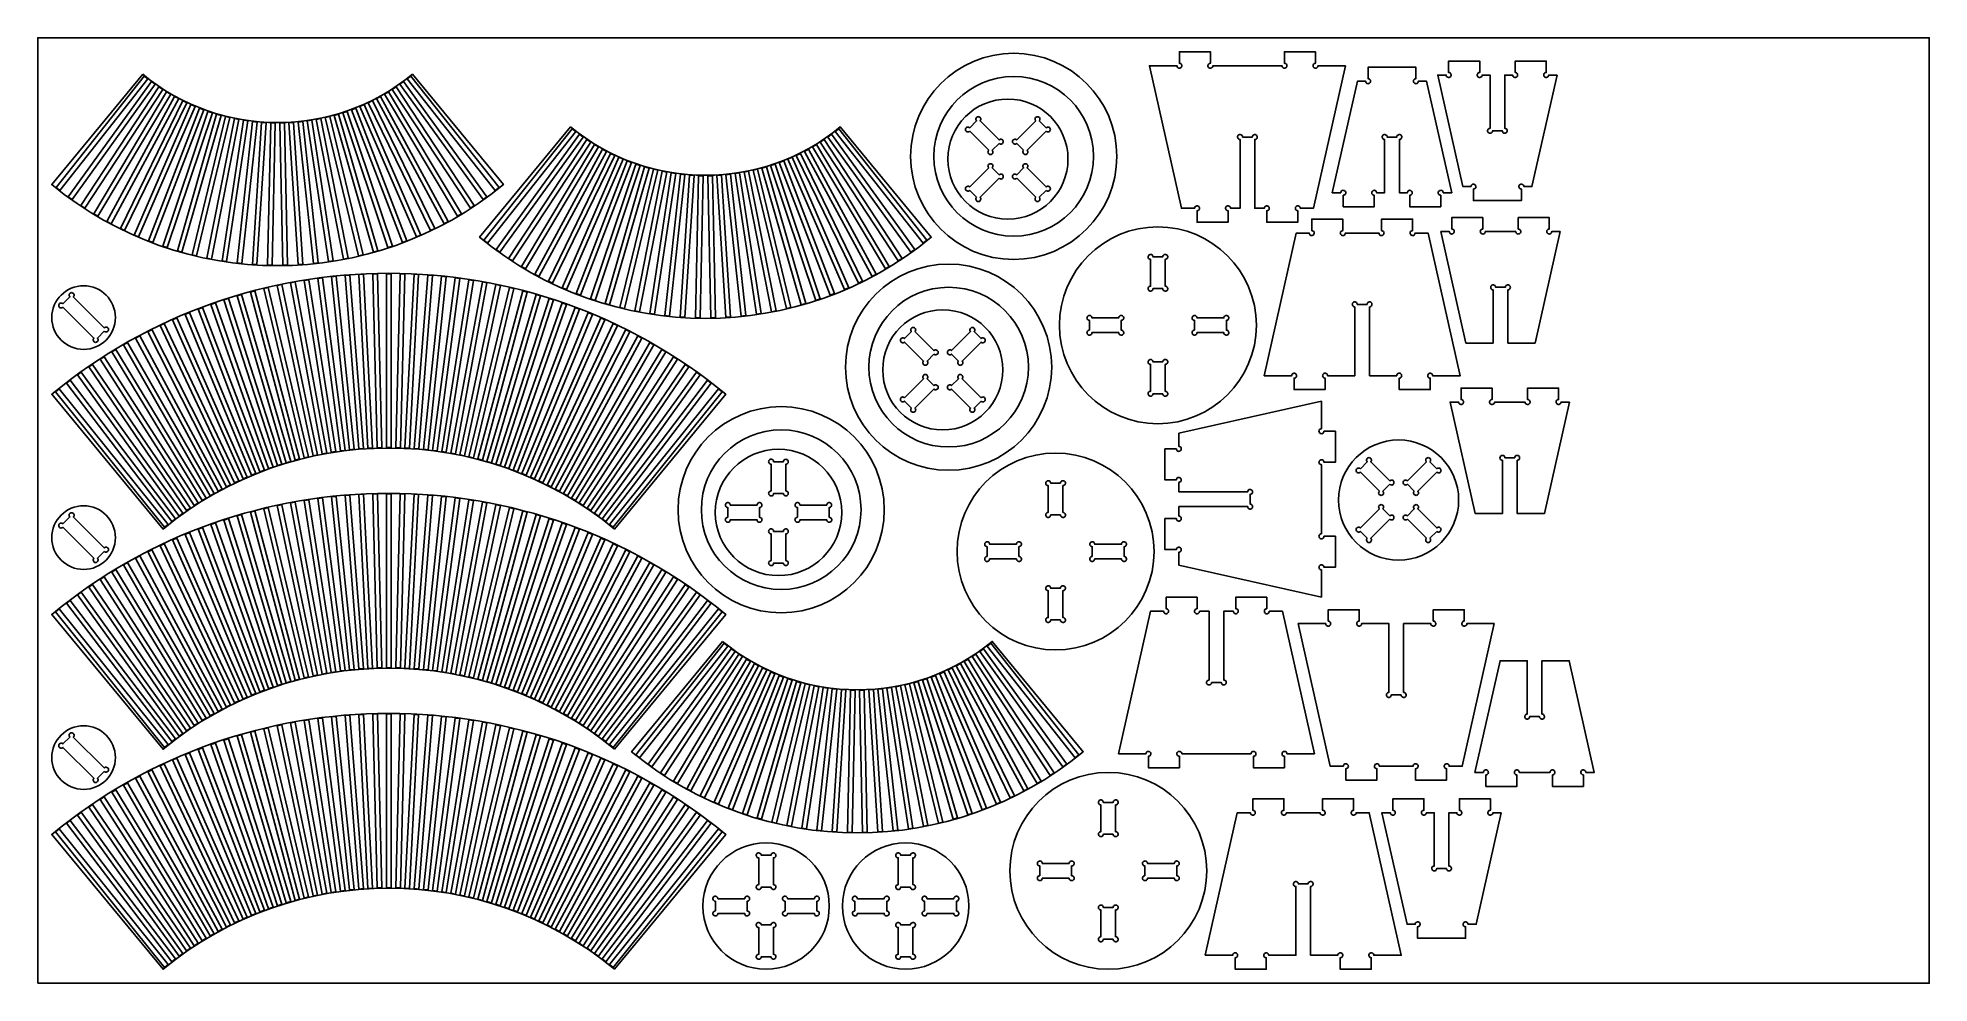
# Model space of a CAD drawing. Header units: millimetres. Extents: x 0 to 2440, y 0 to 1220.
import ezdxf

# ---------------------------------------------------------------- set-up
doc = ezdxf.new("R2010")
doc.units = ezdxf.units.MM
for name, color, linetype in [('BOARD-2440x1220', 8, 'Continuous'), ('CUT', 1, 'Continuous'), ('POCKET-KERF-15.5', 5, 'Continuous')]:
    doc.layers.add(name, color=color, linetype=linetype)

msp = doc.modelspace()

# ---------------------------------------------------------------- linework, layer by layer
at = {"layer": 'BOARD-2440x1220'}
msp.add_lwpolyline([(0, 0), (2440, 0), (2440, 1220), (0, 1220)], close=True, dxfattribs=at)
at = {"layer": 'CUT'}
for points in [[(1392, 1067, 1), (1126, 1067, 1)], [(1687, 1184), (1651.5, 1184, -2.414214), (1648.3, 1187.2), (1648.3, 1202), (1608.3, 1202), (1608.3, 1187.2, -2.414214), (1605.1, 1184), (1515.9, 1184, -2.414214), (1512.7, 1187.2), (1512.7, 1202), (1472.7, 1202), (1472.7, 1187.2, -2.414214), (1469.5, 1184), (1434, 1184), (1475.4, 1000), (1492.3, 1000, -2.414214), (1495.5, 996.8), (1495.5, 982), (1535.5, 982), (1535.5, 996.8, -2.414214), (1538.7, 1000), (1551, 1000), (1551, 1088.8, -2.414214), (1554.2, 1092), (1566.8, 1092, -2.414214), (1570, 1088.8), (1570, 1000), (1582.3, 1000, -2.414214), (1585.5, 996.8), (1585.5, 982), (1625.5, 982), (1625.5, 996.8, -2.414214), (1628.7, 1000), (1645.6, 1000)], [(135.4, 1173), (18, 1030.6, 0.359157), (600.6, 1030.6), (483.2, 1173, -0.359157)], [(1670, 1020), (1680.9, 1020, -2.414214), (1684.1, 1016.8), (1684.1, 1002), (1724.1, 1002), (1724.1, 1016.8, -2.414214), (1727.3, 1020), (1737.5, 1020), (1737.5, 1088.8, -2.414214), (1740.7, 1092), (1753.3, 1092, -2.414214), (1756.5, 1088.8), (1756.5, 1020), (1766.7, 1020, -2.414214), (1769.9, 1016.8), (1769.9, 1002), (1809.9, 1002), (1809.9, 1016.8, -2.414214), (1813.1, 1020), (1824, 1020), (1791.6, 1164), (1781.1, 1164, -2.414214), (1777.9, 1167.2), (1777.9, 1182), (1716.1, 1182), (1716.1, 1167.2, -2.414214), (1712.9, 1164), (1702.4, 1164)], [(1960, 1172), (1949.1, 1172, -2.414214), (1945.9, 1175.2), (1945.9, 1190), (1905.9, 1190), (1905.9, 1175.2, -2.414214), (1902.7, 1172), (1892.5, 1172), (1892.5, 1103.2, -2.414214), (1889.3, 1100), (1876.7, 1100, -2.414214), (1873.5, 1103.2), (1873.5, 1172), (1863.3, 1172, -2.414214), (1860.1, 1175.2), (1860.1, 1190), (1820.1, 1190), (1820.1, 1175.2, -2.414214), (1816.9, 1172), (1806, 1172), (1838.4, 1028), (1848.9, 1028, -2.414214), (1852.1, 1024.8), (1852.1, 1010), (1913.9, 1010), (1913.9, 1024.8, -2.414214), (1917.1, 1028), (1927.6, 1028)], [(1156, 1067, -1), (1362, 1067, -1)], [(1329, 1063.5, 1), (1174, 1063.5, 1)], [(687.4, 1105), (570, 962.6, 0.359157), (1152.6, 962.6), (1035.2, 1105, -0.359157)], [(1240.1, 1083.8, 2.414214), (1240.1, 1088.3), (1215.6, 1112.8, 2.414214), (1211.1, 1112.8), (1202.2, 1103.9, 2.414214), (1202.2, 1099.4), (1226.7, 1074.9, 2.414214), (1231.2, 1074.9)], [(1271.8, 1074.9, 2.414214), (1276.3, 1074.9), (1300.8, 1099.4, 2.414214), (1300.8, 1103.9), (1291.9, 1112.8, 2.414214), (1287.4, 1112.8), (1262.9, 1088.3, 2.414214), (1262.9, 1083.8)], [(1211.1, 1014.2, 2.414214), (1215.6, 1014.2), (1240.1, 1038.7, 2.414214), (1240.1, 1043.2), (1231.2, 1052.1, 2.414214), (1226.7, 1052.1), (1202.2, 1027.6, 2.414214), (1202.2, 1023.1)], [(1300.8, 1023.1, 2.414214), (1300.8, 1027.6), (1276.3, 1052.1, 2.414214), (1271.8, 1052.1), (1262.9, 1043.2, 2.414214), (1262.9, 1038.7), (1287.4, 1014.2, 2.414214), (1291.9, 1014.2)], [(1572, 849, 1), (1318, 849, 1)], [(1582, 784), (1617.5, 784, -2.414214), (1620.7, 780.8), (1620.7, 766), (1660.7, 766), (1660.7, 780.8, -2.414214), (1663.9, 784), (1699, 784), (1699, 872.8, -2.414214), (1702.2, 876), (1714.8, 876, -2.414214), (1718, 872.8), (1718, 784), (1753.1, 784, -2.414214), (1756.3, 780.8), (1756.3, 766), (1796.3, 766), (1796.3, 780.8, -2.414214), (1799.5, 784), (1835, 784), (1793.6, 968), (1776.7, 968, -2.414214), (1773.5, 971.2), (1773.5, 986), (1733.5, 986), (1733.5, 971.2, -2.414214), (1730.3, 968), (1686.7, 968, -2.414214), (1683.5, 971.2), (1683.5, 986), (1643.5, 986), (1643.5, 971.2, -2.414214), (1640.3, 968), (1623.4, 968)], [(1964, 970), (1953.1, 970, -2.414214), (1949.9, 973.2), (1949.9, 988), (1909.9, 988), (1909.9, 973.2, -2.414214), (1906.7, 970), (1867.3, 970, -2.414214), (1864.1, 973.2), (1864.1, 988), (1824.1, 988), (1824.1, 973.2, -2.414214), (1820.9, 970), (1810, 970), (1842.4, 826), (1877.5, 826), (1877.5, 894.8, -2.414214), (1880.7, 898), (1893.3, 898, -2.414214), (1896.5, 894.8), (1896.5, 826), (1931.6, 826)], [(1308, 795, 1), (1042, 795, 1)], [(1451.3, 896.3, 2.414214), (1454.5, 899.5), (1454.5, 934.1, 2.414214), (1451.3, 937.3), (1438.7, 937.3, 2.414214), (1435.5, 934.1), (1435.5, 899.5, 2.414214), (1438.7, 896.3)], [(744.1, 586), (887.5, 760, 0.359157), (18, 760), (161.5, 586, -0.359157)], [(100.1, 859, 1), (18, 859, 1)], [(85.7, 841.3, 2.414214), (85.7, 845.8), (45.8, 885.7, 2.414214), (41.3, 885.7), (32.4, 876.8, 2.414214), (32.4, 872.3), (72.3, 832.4, 2.414214), (76.8, 832.4)], [(1072, 795, -1), (1278, 795, -1)], [(1245, 791.5, 1), (1090, 791.5, 1)], [(1356.7, 842.7, 2.414214), (1359.9, 839.5), (1394.5, 839.5, 2.414214), (1397.7, 842.7), (1397.7, 855.3, 2.414214), (1394.5, 858.5), (1359.9, 858.5, 2.414214), (1356.7, 855.3)], [(1492.3, 842.7, 2.414214), (1495.5, 839.5), (1530.1, 839.5, 2.414214), (1533.3, 842.7), (1533.3, 855.3, 2.414214), (1530.1, 858.5), (1495.5, 858.5, 2.414214), (1492.3, 855.3)], [(1156.1, 811.8, 2.414214), (1156.1, 816.3), (1131.6, 840.8, 2.414214), (1127.1, 840.8), (1118.2, 831.9, 2.414214), (1118.2, 827.4), (1142.7, 802.9, 2.414214), (1147.2, 802.9)], [(1187.8, 802.9, 2.414214), (1192.3, 802.9), (1216.8, 827.4, 2.414214), (1216.8, 831.9), (1207.9, 840.8, 2.414214), (1203.4, 840.8), (1178.9, 816.3, 2.414214), (1178.9, 811.8)], [(1127.1, 742.2, 2.414214), (1131.6, 742.2), (1156.1, 766.7, 2.414214), (1156.1, 771.2), (1147.2, 780.1, 2.414214), (1142.7, 780.1), (1118.2, 755.6, 2.414214), (1118.2, 751.1)], [(1216.8, 751.1, 2.414214), (1216.8, 755.6), (1192.3, 780.1, 2.414214), (1187.8, 780.1), (1178.9, 771.2, 2.414214), (1178.9, 766.7), (1203.4, 742.2, 2.414214), (1207.9, 742.2)], [(1451.3, 760.7, 2.414214), (1454.5, 763.9), (1454.5, 798.5, 2.414214), (1451.3, 801.7), (1438.7, 801.7, 2.414214), (1435.5, 798.5), (1435.5, 763.9, 2.414214), (1438.7, 760.7)], [(1976, 750), (1965.1, 750, -2.414214), (1961.9, 753.2), (1961.9, 768), (1921.9, 768), (1921.9, 753.2, -2.414214), (1918.7, 750), (1879.3, 750, -2.414214), (1876.1, 753.2), (1876.1, 768), (1836.1, 768), (1836.1, 753.2, -2.414214), (1832.9, 750), (1822, 750), (1854.4, 606), (1889.5, 606), (1889.5, 674.8, -2.414214), (1892.7, 678), (1905.3, 678, -2.414214), (1908.5, 674.8), (1908.5, 606), (1943.6, 606)], [(1092, 611, 1), (826, 611, 1)], [(1656, 498), (1656, 533.5, -2.414214), (1659.2, 536.7), (1674, 536.7), (1674, 576.7), (1659.2, 576.7, -2.414214), (1656, 579.9), (1656, 669.1, -2.414214), (1659.2, 672.3), (1674, 672.3), (1674, 712.3), (1659.2, 712.3, -2.414214), (1656, 715.5), (1656, 751), (1472, 709.6), (1472, 692.7, -2.414214), (1468.8, 689.5), (1454, 689.5), (1454, 649.5), (1468.8, 649.5, -2.414214), (1472, 646.3), (1472, 634), (1560.8, 634, -2.414214), (1564, 630.8), (1564, 618.2, -2.414214), (1560.8, 615), (1472, 615), (1472, 602.7, -2.414214), (1468.8, 599.5), (1454, 599.5), (1454, 559.5), (1468.8, 559.5, -2.414214), (1472, 556.3), (1472, 539.4)], [(856, 611, -1), (1062, 611, -1)], [(1037.1, 607.5, 1), (874, 607.5, 1)], [(1440, 557, 1), (1186, 557, 1)], [(1833, 623.5, 1), (1678, 623.5, 1)], [(961.9, 632, 2.414214), (965, 635.2), (965, 669.8, 2.414214), (961.9, 673), (949.2, 673, 2.414214), (946, 669.8), (946, 635.2, 2.414214), (949.2, 632)], [(1744.1, 643.8, 2.414214), (1744.1, 648.3), (1719.6, 672.8, 2.414214), (1715.1, 672.8), (1706.2, 663.9, 2.414214), (1706.2, 659.4), (1730.7, 634.9, 2.414214), (1735.2, 634.9)], [(1775.8, 634.9, 2.414214), (1780.3, 634.9), (1804.8, 659.4, 2.414214), (1804.8, 663.9), (1795.9, 672.8, 2.414214), (1791.4, 672.8), (1766.9, 648.3, 2.414214), (1766.9, 643.8)], [(1319.3, 604.3, 2.414214), (1322.5, 607.5), (1322.5, 642.1, 2.414214), (1319.3, 645.3), (1306.7, 645.3, 2.414214), (1303.5, 642.1), (1303.5, 607.5, 2.414214), (1306.7, 604.3)], [(744.1, 302), (887.5, 476, 0.359157), (18, 476), (161.5, 302, -0.359157)], [(100.1, 575, 1), (18, 575, 1)], [(890.1, 601.2, 2.414214), (893.3, 598), (927.9, 598, 2.414214), (931.1, 601.2), (931.1, 613.9, 2.414214), (927.9, 617), (893.3, 617, 2.414214), (890.1, 613.9)], [(980, 601.2, 2.414214), (983.2, 598), (1017.8, 598, 2.414214), (1021, 601.2), (1021, 613.9, 2.414214), (1017.8, 617), (983.2, 617, 2.414214), (980, 613.9)], [(1715.1, 574.2, 2.414214), (1719.6, 574.2), (1744.1, 598.7, 2.414214), (1744.1, 603.2), (1735.2, 612.1, 2.414214), (1730.7, 612.1), (1706.2, 587.6, 2.414214), (1706.2, 583.1)], [(1804.8, 583.1, 2.414214), (1804.8, 587.6), (1780.3, 612.1, 2.414214), (1775.8, 612.1), (1766.9, 603.2, 2.414214), (1766.9, 598.7), (1791.4, 574.2, 2.414214), (1795.9, 574.2)], [(85.7, 557.3, 2.414214), (85.7, 561.8), (45.8, 601.7, 2.414214), (41.3, 601.7), (32.4, 592.8, 2.414214), (32.4, 588.3), (72.3, 548.4, 2.414214), (76.8, 548.4)], [(961.9, 542.1, 2.414214), (965, 545.3), (965, 579.9, 2.414214), (961.9, 583.1), (949.2, 583.1, 2.414214), (946, 579.9), (946, 545.3, 2.414214), (949.2, 542.1)], [(1224.7, 550.7, 2.414214), (1227.9, 547.5), (1262.5, 547.5, 2.414214), (1265.7, 550.7), (1265.7, 563.3, 2.414214), (1262.5, 566.5), (1227.9, 566.5, 2.414214), (1224.7, 563.3)], [(1360.3, 550.7, 2.414214), (1363.5, 547.5), (1398.1, 547.5, 2.414214), (1401.3, 550.7), (1401.3, 563.3, 2.414214), (1398.1, 566.5), (1363.5, 566.5, 2.414214), (1360.3, 563.3)], [(1319.3, 468.7, 2.414214), (1322.5, 471.9), (1322.5, 506.5, 2.414214), (1319.3, 509.7), (1306.7, 509.7, 2.414214), (1303.5, 506.5), (1303.5, 471.9, 2.414214), (1306.7, 468.7)], [(1394, 296), (1429.5, 296, -2.414214), (1432.7, 292.8), (1432.7, 278), (1472.7, 278), (1472.7, 292.8, -2.414214), (1475.9, 296), (1565.1, 296, -2.414214), (1568.3, 292.8), (1568.3, 278), (1608.3, 278), (1608.3, 292.8, -2.414214), (1611.5, 296), (1647, 296), (1605.6, 480), (1588.7, 480, -2.414214), (1585.5, 483.2), (1585.5, 498), (1545.5, 498), (1545.5, 483.2, -2.414214), (1542.3, 480), (1530, 480), (1530, 391.2, -2.414214), (1526.8, 388), (1514.2, 388, -2.414214), (1511, 391.2), (1511, 480), (1498.7, 480, -2.414214), (1495.5, 483.2), (1495.5, 498), (1455.5, 498), (1455.5, 483.2, -2.414214), (1452.3, 480), (1435.4, 480)], [(1879, 464), (1843.5, 464, -2.414214), (1840.3, 467.2), (1840.3, 482), (1800.3, 482), (1800.3, 467.2, -2.414214), (1797.1, 464), (1762, 464), (1762, 375.2, -2.414214), (1758.8, 372), (1746.2, 372, -2.414214), (1743, 375.2), (1743, 464), (1707.9, 464, -2.414214), (1704.7, 467.2), (1704.7, 482), (1664.7, 482), (1664.7, 467.2, -2.414214), (1661.5, 464), (1626, 464), (1667.4, 280), (1684.3, 280, -2.414214), (1687.5, 276.8), (1687.5, 262), (1727.5, 262), (1727.5, 276.8, -2.414214), (1730.7, 280), (1774.3, 280, -2.414214), (1777.5, 276.8), (1777.5, 262), (1817.5, 262), (1817.5, 276.8, -2.414214), (1820.7, 280), (1837.6, 280)], [(883.4, 441), (766, 298.6, 0.359157), (1348.6, 298.6), (1231.2, 441, -0.359157)], [(1854, 272), (1864.9, 272, -2.414214), (1868.1, 268.8), (1868.1, 254), (1908.1, 254), (1908.1, 268.8, -2.414214), (1911.3, 272), (1950.7, 272, -2.414214), (1953.9, 268.8), (1953.9, 254), (1993.9, 254), (1993.9, 268.8, -2.414214), (1997.1, 272), (2008, 272), (1975.6, 416), (1940.5, 416), (1940.5, 347.2, -2.414214), (1937.3, 344), (1924.7, 344, -2.414214), (1921.5, 347.2), (1921.5, 416), (1886.4, 416)], [(744.1, 18), (887.5, 192, 0.359157), (18, 192), (161.5, 18, -0.359157)], [(100.1, 291.1, 1), (18, 291.1, 1)], [(85.7, 273.3, 2.414214), (85.7, 277.8), (45.8, 317.7, 2.414214), (41.3, 317.7), (32.4, 308.8, 2.414214), (32.4, 304.3), (72.3, 264.4, 2.414214), (76.8, 264.4)], [(1508, 145, 1), (1254, 145, 1)], [(1387.3, 192.3, 2.414214), (1390.5, 195.5), (1390.5, 230.1, 2.414214), (1387.3, 233.3), (1374.7, 233.3, 2.414214), (1371.5, 230.1), (1371.5, 195.5, 2.414214), (1374.7, 192.3)], [(1506, 36), (1541.5, 36, -2.414214), (1544.7, 32.8), (1544.7, 18), (1584.7, 18), (1584.7, 32.8, -2.414214), (1587.9, 36), (1623, 36), (1623, 124.8, -2.414214), (1626.2, 128), (1638.8, 128, -2.414214), (1642, 124.8), (1642, 36), (1677.1, 36, -2.414214), (1680.3, 32.8), (1680.3, 18), (1720.3, 18), (1720.3, 32.8, -2.414214), (1723.5, 36), (1759, 36), (1717.6, 220), (1700.7, 220, -2.414214), (1697.5, 223.2), (1697.5, 238), (1657.5, 238), (1657.5, 223.2, -2.414214), (1654.3, 220), (1610.7, 220, -2.414214), (1607.5, 223.2), (1607.5, 238), (1567.5, 238), (1567.5, 223.2, -2.414214), (1564.3, 220), (1547.4, 220)], [(1888, 220), (1877.1, 220, -2.414214), (1873.9, 223.2), (1873.9, 238), (1833.9, 238), (1833.9, 223.2, -2.414214), (1830.7, 220), (1820.5, 220), (1820.5, 151.2, -2.414214), (1817.3, 148), (1804.7, 148, -2.414214), (1801.5, 151.2), (1801.5, 220), (1791.3, 220, -2.414214), (1788.1, 223.2), (1788.1, 238), (1748.1, 238), (1748.1, 223.2, -2.414214), (1744.9, 220), (1734, 220), (1766.4, 76), (1776.9, 76, -2.414214), (1780.1, 72.8), (1780.1, 58), (1841.9, 58), (1841.9, 72.8, -2.414214), (1845.1, 76), (1855.6, 76)], [(1021.1, 99.5, 1), (858, 99.5, 1)], [(1201.1, 99.5, 1), (1038, 99.5, 1)], [(945.9, 124, 2.414214), (949, 127.2), (949, 161.8, 2.414214), (945.9, 165), (933.2, 165, 2.414214), (930, 161.8), (930, 127.2, 2.414214), (933.2, 124)], [(1125.8, 124, 2.414214), (1129, 127.2), (1129, 161.8, 2.414214), (1125.8, 165), (1113.2, 165, 2.414214), (1110, 161.8), (1110, 127.2, 2.414214), (1113.2, 124)], [(1292.7, 138.7, 2.414214), (1295.9, 135.5), (1330.5, 135.5, 2.414214), (1333.7, 138.7), (1333.7, 151.3, 2.414214), (1330.5, 154.5), (1295.9, 154.5, 2.414214), (1292.7, 151.3)], [(1428.3, 138.7, 2.414214), (1431.5, 135.5), (1466.1, 135.5, 2.414214), (1469.3, 138.7), (1469.3, 151.3, 2.414214), (1466.1, 154.5), (1431.5, 154.5, 2.414214), (1428.3, 151.3)], [(874.1, 93.2, 2.414214), (877.3, 90), (911.9, 90, 2.414214), (915.1, 93.2), (915.1, 105.8, 2.414214), (911.9, 109), (877.3, 109, 2.414214), (874.1, 105.8)], [(964, 93.2, 2.414214), (967.2, 90), (1001.8, 90, 2.414214), (1005, 93.2), (1005, 105.8, 2.414214), (1001.8, 109), (967.2, 109, 2.414214), (964, 105.8)], [(1054.1, 93.2, 2.414214), (1057.3, 90), (1091.9, 90, 2.414214), (1095.1, 93.2), (1095.1, 105.8, 2.414214), (1091.9, 109), (1057.3, 109, 2.414214), (1054.1, 105.8)], [(1144, 93.2, 2.414214), (1147.2, 90), (1181.8, 90, 2.414214), (1185, 93.2), (1185, 105.8, 2.414214), (1181.8, 109), (1147.2, 109, 2.414214), (1144, 105.8)], [(1387.3, 56.7, 2.414214), (1390.5, 59.9), (1390.5, 94.5, 2.414214), (1387.3, 97.7), (1374.7, 97.7, 2.414214), (1371.5, 94.5), (1371.5, 59.9, 2.414214), (1374.7, 56.7)], [(945.9, 34.1, 2.414214), (949, 37.3), (949, 71.9, 2.414214), (945.9, 75.1), (933.2, 75.1, 2.414214), (930, 71.9), (930, 37.3, 2.414214), (933.2, 34.1)], [(1125.8, 34.1, 2.414214), (1129, 37.3), (1129, 71.9, 2.414214), (1125.8, 75.1), (1113.2, 75.1, 2.414214), (1110, 71.9), (1110, 37.3, 2.414214), (1113.2, 34.1)]]:
    msp.add_lwpolyline(points, format="xyb", close=True, dxfattribs=at)
at = {"layer": 'POCKET-KERF-15.5'}
for points in [[(142, 1167), (137.3, 1170.7), (23.6, 1026.7), (28.3, 1023)], [(151.5, 1160), (146.6, 1163.5), (39.3, 1014.7), (44.2, 1011.2)], [(161.3, 1153.4), (156.3, 1156.7), (55.4, 1003.4), (60.5, 1000.1)], [(171.4, 1147.3), (166.2, 1150.3), (72.1, 992.8), (77.2, 989.7)], [(452.4, 1150.3), (447.2, 1147.3), (541.4, 989.7), (546.5, 992.8)], [(462.3, 1156.7), (457.3, 1153.4), (558.1, 1000.1), (563.1, 1003.4)], [(471.9, 1163.5), (467.1, 1160), (574.4, 1011.2), (579.3, 1014.7)], [(481.3, 1170.7), (476.6, 1167), (590.2, 1023), (595, 1026.7)], [(181.7, 1141.5), (176.4, 1144.4), (89.1, 983), (94.4, 980.1)], [(192.3, 1136.3), (186.9, 1138.9), (106.6, 973.9), (112, 971.2)], [(203, 1131.4), (197.5, 1133.8), (124.5, 965.5), (130, 963.1)], [(214, 1127.1), (208.4, 1129.2), (142.7, 957.9), (148.3, 955.8)], [(225.2, 1123.2), (219.5, 1125.1), (161.2, 951.1), (166.9, 949.2)], [(399.1, 1125.1), (393.4, 1123.2), (451.7, 949.2), (457.4, 951.1)], [(410.2, 1129.2), (404.6, 1127.1), (470.3, 955.8), (475.9, 957.9)], [(421.1, 1133.8), (415.6, 1131.4), (488.6, 963.1), (494.1, 965.5)], [(431.7, 1138.9), (426.3, 1136.3), (506.6, 971.2), (512, 973.9)], [(442.2, 1144.4), (436.9, 1141.5), (524.2, 980.1), (529.4, 983)], [(236.5, 1119.8), (230.7, 1121.5), (180, 945.2), (185.7, 943.5)], [(247.9, 1117), (242.1, 1118.4), (199, 940), (204.8, 938.6)], [(259.5, 1114.6), (253.6, 1115.7), (218.2, 935.7), (224.1, 934.5)], [(271.1, 1112.7), (265.2, 1113.6), (237.6, 932.1), (243.5, 931.2)], [(282.8, 1111.3), (276.9, 1111.9), (257.1, 929.5), (263.1, 928.8)], [(294.6, 1110.4), (288.6, 1110.8), (276.8, 927.6), (282.7, 927.3)], [(306.4, 1110), (300.4, 1110.1), (296.4, 926.7), (302.4, 926.5)], [(318.2, 1110.1), (312.2, 1110), (316.1, 926.5), (322.1, 926.7)], [(330, 1110.8), (324, 1110.4), (335.8, 927.3), (341.8, 927.6)], [(341.7, 1111.9), (335.8, 1111.3), (355.5, 928.8), (361.5, 929.5)], [(353.4, 1113.6), (347.5, 1112.7), (375.1, 931.2), (381, 932.1)], [(365, 1115.7), (359.1, 1114.6), (394.5, 934.5), (400.4, 935.7)], [(376.5, 1118.4), (370.7, 1117), (413.8, 938.6), (419.6, 940)], [(387.9, 1121.5), (382.1, 1119.8), (432.9, 943.5), (438.6, 945.2)], [(694, 1099), (689.3, 1102.7), (575.6, 958.7), (580.3, 955)], [(1033.3, 1102.7), (1028.6, 1099), (1142.2, 955), (1147, 958.7)], [(703.5, 1092), (698.6, 1095.5), (591.3, 946.7), (596.2, 943.2)], [(713.3, 1085.4), (708.3, 1088.7), (607.4, 935.4), (612.5, 932.1)], [(723.4, 1079.3), (718.2, 1082.3), (624.1, 924.8), (629.2, 921.7)], [(733.7, 1073.5), (728.4, 1076.4), (641.1, 915), (646.4, 912.1)], [(994.2, 1076.4), (988.9, 1073.5), (1076.2, 912.1), (1081.4, 915)], [(1004.4, 1082.3), (999.2, 1079.3), (1093.4, 921.7), (1098.5, 924.8)], [(1014.3, 1088.7), (1009.3, 1085.4), (1110.1, 932.1), (1115.1, 935.4)], [(1023.9, 1095.5), (1019.1, 1092), (1126.4, 943.2), (1131.3, 946.7)], [(744.3, 1068.3), (738.9, 1070.9), (658.6, 905.9), (664, 903.2)], [(755, 1063.4), (749.5, 1065.8), (676.5, 897.5), (682, 895.1)], [(766, 1059.1), (760.4, 1061.2), (694.7, 889.9), (700.3, 887.8)], [(777.2, 1055.2), (771.5, 1057.1), (713.2, 883.1), (718.9, 881.2)], [(788.5, 1051.8), (782.7, 1053.5), (732, 877.2), (737.7, 875.5)], [(799.9, 1049), (794.1, 1050.4), (751, 872), (756.8, 870.6)], [(928.5, 1050.4), (922.7, 1049), (965.8, 870.6), (971.6, 872)], [(939.9, 1053.5), (934.1, 1051.8), (984.9, 875.5), (990.6, 877.2)], [(951.1, 1057.1), (945.4, 1055.2), (1003.7, 881.2), (1009.4, 883.1)], [(962.2, 1061.2), (956.6, 1059.1), (1022.3, 887.8), (1027.9, 889.9)], [(973.1, 1065.8), (967.6, 1063.4), (1040.6, 895.1), (1046.1, 897.5)], [(983.7, 1070.9), (978.3, 1068.3), (1058.6, 903.2), (1064, 905.9)], [(811.5, 1046.6), (805.6, 1047.7), (770.2, 867.7), (776.1, 866.5)], [(823.1, 1044.7), (817.2, 1045.6), (789.6, 864.1), (795.5, 863.2)], [(834.8, 1043.3), (828.9, 1043.9), (809.1, 861.5), (815.1, 860.8)], [(846.6, 1042.4), (840.6, 1042.8), (828.8, 859.6), (834.7, 859.3)], [(858.4, 1042), (852.4, 1042.1), (848.4, 858.7), (854.4, 858.5)], [(870.2, 1042.1), (864.2, 1042), (868.1, 858.5), (874.1, 858.7)], [(882, 1042.8), (876, 1042.4), (887.8, 859.3), (893.8, 859.6)], [(893.7, 1043.9), (887.8, 1043.3), (907.5, 860.8), (913.5, 861.5)], [(905.4, 1045.6), (899.5, 1044.7), (927.1, 863.2), (933, 864.1)], [(917, 1047.7), (911.1, 1046.6), (946.5, 866.5), (952.4, 867.7)], [(366.8, 683), (372.7, 684.1), (332, 904.9), (326.1, 903.8)], [(378.5, 685.1), (384.5, 686), (349.5, 907.8), (343.6, 906.8)], [(390.3, 686.9), (396.3, 687.6), (367.1, 910.2), (361.2, 909.5)], [(402.2, 688.3), (408.1, 689), (384.8, 912.2), (378.8, 911.6)], [(414, 689.5), (420, 690), (402.5, 913.8), (396.5, 913.3)], [(425.9, 690.3), (431.9, 690.7), (420.2, 914.9), (414.2, 914.5)], [(437.8, 690.9), (443.8, 691), (438, 915.5), (432, 915.3)], [(449.8, 691.1), (455.8, 691.1), (455.8, 915.6), (449.8, 915.6)], [(461.7, 691), (467.7, 690.9), (473.5, 915.3), (467.5, 915.5)], [(473.6, 690.7), (479.6, 690.3), (491.3, 914.5), (485.3, 914.9)], [(485.5, 690), (491.5, 689.5), (509, 913.3), (503, 913.8)], [(497.4, 689), (503.4, 688.3), (526.7, 911.6), (520.7, 912.2)], [(509.3, 687.6), (515.2, 686.9), (544.3, 909.5), (538.4, 910.2)], [(521.1, 686), (527, 685.1), (561.9, 906.8), (556, 907.8)], [(532.8, 684.1), (538.7, 683), (579.4, 903.8), (573.5, 904.9)], [(309.1, 668), (314.8, 669.9), (245.8, 883.5), (240.1, 881.7)], [(320.5, 671.6), (326.2, 673.3), (262.8, 888.7), (257.1, 887)], [(331.9, 674.9), (337.7, 676.5), (280, 893.4), (274.2, 891.9)], [(343.5, 677.9), (349.3, 679.3), (297.2, 897.7), (291.4, 896.3)], [(355.1, 680.6), (361, 681.8), (314.6, 901.5), (308.7, 900.3)], [(544.6, 681.8), (550.4, 680.6), (596.8, 900.3), (591, 901.5)], [(556.2, 679.3), (562.1, 677.9), (614.2, 896.3), (608.3, 897.7)], [(567.8, 676.5), (573.6, 674.9), (631.4, 891.9), (625.6, 893.4)], [(579.3, 673.3), (585.1, 671.6), (648.5, 887), (642.7, 888.7)], [(590.7, 669.9), (596.4, 668), (665.4, 881.7), (659.7, 883.5)], [(264.7, 650.7), (270.1, 653.2), (179.3, 858.5), (173.9, 856.1)], [(275.6, 655.5), (281.1, 657.8), (195.7, 865.4), (190.2, 863.1)], [(286.6, 660), (292.3, 662.1), (212.3, 871.9), (206.7, 869.7)], [(297.8, 664.1), (303.5, 666.1), (229, 877.9), (223.3, 875.9)], [(602.1, 666.1), (607.7, 664.1), (682.2, 875.9), (676.6, 877.9)], [(613.3, 662.1), (618.9, 660), (698.9, 869.7), (693.3, 871.9)], [(624.4, 657.8), (629.9, 655.5), (715.4, 863.1), (709.8, 865.4)], [(635.4, 653.2), (640.9, 650.7), (731.7, 856.1), (726.2, 858.5)], [(232.6, 634.8), (237.9, 637.7), (131.4, 835.3), (126.1, 832.4)], [(243.2, 640.4), (248.5, 643.1), (147.2, 843.4), (141.8, 840.7)], [(253.8, 645.7), (259.3, 648.3), (163.2, 851.2), (157.7, 848.6)], [(646.3, 648.3), (651.7, 645.7), (747.8, 848.6), (742.4, 851.2)], [(657, 643.1), (662.4, 640.4), (763.7, 840.7), (758.4, 843.4)], [(667.6, 637.7), (672.9, 634.8), (779.4, 832.4), (774.2, 835.3)], [(201.9, 616.4), (207, 619.7), (85.4, 808.4), (80.3, 805.1)], [(212, 622.8), (217.1, 625.9), (100.5, 817.7), (95.3, 814.6)], [(222.2, 628.9), (227.4, 631.9), (115.8, 826.7), (110.6, 823.7)], [(678.1, 631.9), (683.3, 628.9), (794.9, 823.7), (789.7, 826.7)], [(688.4, 625.9), (693.5, 622.8), (810.2, 814.6), (805.1, 817.7)], [(698.5, 619.7), (703.6, 616.4), (825.2, 805.1), (820.2, 808.4)], [(182.3, 602.8), (187.2, 606.4), (55.9, 788.5), (51.1, 785)], [(192, 609.8), (197, 613.1), (70.5, 798.6), (65.6, 795.2)], [(708.5, 613.1), (713.5, 609.8), (840, 795.2), (835, 798.6)], [(718.3, 606.4), (723.2, 602.8), (854.5, 785), (849.6, 788.5)], [(163.4, 588.3), (168.1, 592), (27.5, 767.1), (22.9, 763.3)], [(172.8, 595.7), (177.6, 599.3), (41.6, 778), (36.8, 774.3)], [(728, 599.3), (732.7, 595.7), (868.7, 774.3), (863.9, 778)], [(737.4, 592), (742.1, 588.3), (882.7, 763.3), (878, 767.1)], [(343.5, 393.9), (349.3, 395.3), (297.2, 613.7), (291.4, 612.3)], [(355.1, 396.6), (361, 397.8), (314.6, 617.5), (308.7, 616.3)], [(366.8, 399), (372.7, 400.1), (332, 620.9), (326.1, 619.8)], [(378.5, 401.1), (384.5, 402), (349.5, 623.8), (343.6, 622.8)], [(390.3, 402.9), (396.3, 403.6), (367.1, 626.2), (361.2, 625.5)], [(402.2, 404.3), (408.1, 405), (384.8, 628.2), (378.8, 627.6)], [(414, 405.5), (420, 406), (402.5, 629.8), (396.5, 629.3)], [(425.9, 406.3), (431.9, 406.7), (420.2, 630.9), (414.2, 630.5)], [(437.8, 406.9), (443.8, 407), (438, 631.5), (432, 631.3)], [(449.8, 407.1), (455.8, 407.1), (455.8, 631.6), (449.8, 631.6)], [(461.7, 407), (467.7, 406.9), (473.5, 631.3), (467.5, 631.5)], [(473.6, 406.7), (479.6, 406.3), (491.3, 630.5), (485.3, 630.9)], [(485.5, 406), (491.5, 405.5), (509, 629.3), (503, 629.8)], [(497.4, 405), (503.4, 404.3), (526.7, 627.6), (520.7, 628.2)], [(509.3, 403.6), (515.2, 402.9), (544.3, 625.5), (538.4, 626.2)], [(521.1, 402), (527, 401.1), (561.9, 622.8), (556, 623.8)], [(532.8, 400.1), (538.7, 399), (579.4, 619.8), (573.5, 620.9)], [(544.6, 397.8), (550.4, 396.6), (596.8, 616.3), (591, 617.5)], [(556.2, 395.3), (562.1, 393.9), (614.2, 612.3), (608.3, 613.7)], [(286.6, 376), (292.3, 378.1), (212.3, 587.9), (206.7, 585.7)], [(297.8, 380.1), (303.5, 382.1), (229, 593.9), (223.3, 591.9)], [(309.1, 384), (314.8, 385.9), (245.8, 599.5), (240.1, 597.7)], [(320.5, 387.6), (326.2, 389.3), (262.8, 604.7), (257.1, 603)], [(331.9, 390.9), (337.7, 392.5), (280, 609.4), (274.2, 607.9)], [(567.8, 392.5), (573.6, 390.9), (631.4, 607.9), (625.6, 609.4)], [(579.3, 389.3), (585.1, 387.6), (648.5, 603), (642.7, 604.7)], [(590.7, 385.9), (596.4, 384), (665.4, 597.7), (659.7, 599.5)], [(602.1, 382.1), (607.7, 380.1), (682.2, 591.9), (676.6, 593.9)], [(613.3, 378.1), (618.9, 376), (698.9, 585.7), (693.3, 587.9)], [(253.8, 361.7), (259.3, 364.3), (163.2, 567.2), (157.7, 564.6)], [(264.7, 366.7), (270.1, 369.2), (179.3, 574.5), (173.9, 572.1)], [(275.6, 371.5), (281.1, 373.8), (195.7, 581.4), (190.2, 579.1)], [(624.4, 373.8), (629.9, 371.5), (715.4, 579.1), (709.8, 581.4)], [(635.4, 369.2), (640.9, 366.7), (731.7, 572.1), (726.2, 574.5)], [(646.3, 364.3), (651.7, 361.7), (747.8, 564.6), (742.4, 567.2)], [(222.2, 344.9), (227.4, 347.9), (115.8, 542.7), (110.6, 539.7)], [(232.6, 350.8), (237.9, 353.7), (131.4, 551.3), (126.1, 548.4)], [(243.2, 356.4), (248.5, 359.1), (147.2, 559.4), (141.8, 556.7)], [(657, 359.1), (662.4, 356.4), (763.7, 556.7), (758.4, 559.4)], [(667.6, 353.7), (672.9, 350.8), (779.4, 548.4), (774.2, 551.3)], [(678.1, 347.9), (683.3, 344.9), (794.9, 539.7), (789.7, 542.7)], [(192, 325.8), (197, 329.1), (70.5, 514.6), (65.6, 511.2)], [(201.9, 332.4), (207, 335.7), (85.4, 524.4), (80.3, 521.1)], [(212, 338.8), (217.1, 341.9), (100.5, 533.7), (95.3, 530.6)], [(688.4, 341.9), (693.5, 338.8), (810.2, 530.6), (805.1, 533.7)], [(698.5, 335.7), (703.6, 332.4), (825.2, 521.1), (820.2, 524.4)], [(708.5, 329.1), (713.5, 325.8), (840, 511.2), (835, 514.6)], [(172.8, 311.7), (177.6, 315.3), (41.6, 494), (36.8, 490.3)], [(182.3, 318.8), (187.2, 322.4), (55.9, 504.5), (51.1, 501)], [(718.3, 322.4), (723.2, 318.8), (854.5, 501), (849.6, 504.5)], [(728, 315.3), (732.7, 311.7), (868.7, 490.3), (863.9, 494)], [(163.4, 304.3), (168.1, 308), (27.5, 483.1), (22.9, 479.3)], [(737.4, 308), (742.1, 304.3), (882.7, 479.3), (878, 483.1)], [(890, 435), (885.3, 438.7), (771.6, 294.7), (776.3, 291)], [(899.5, 428), (894.6, 431.5), (787.3, 282.7), (792.2, 279.2)], [(909.3, 421.4), (904.3, 424.7), (803.4, 271.4), (808.5, 268.1)], [(919.4, 415.3), (914.2, 418.3), (820.1, 260.8), (825.2, 257.7)], [(1200.4, 418.3), (1195.2, 415.3), (1289.4, 257.7), (1294.5, 260.8)], [(1210.3, 424.7), (1205.3, 421.4), (1306.1, 268.1), (1311.1, 271.4)], [(1219.9, 431.5), (1215.1, 428), (1322.4, 279.2), (1327.3, 282.7)], [(1229.3, 438.7), (1224.6, 435), (1338.2, 291), (1343, 294.7)], [(929.7, 409.5), (924.4, 412.4), (837.1, 251), (842.4, 248.1)], [(940.3, 404.3), (934.9, 406.9), (854.6, 241.9), (860, 239.2)], [(951, 399.4), (945.5, 401.8), (872.5, 233.5), (878, 231.1)], [(962, 395.1), (956.4, 397.2), (890.7, 225.9), (896.3, 223.8)], [(973.2, 391.2), (967.5, 393.1), (909.2, 219.1), (914.9, 217.2)], [(1147.1, 393.1), (1141.4, 391.2), (1199.7, 217.2), (1205.4, 219.1)], [(1158.2, 397.2), (1152.6, 395.1), (1218.3, 223.8), (1223.9, 225.9)], [(1169.1, 401.8), (1163.6, 399.4), (1236.6, 231.1), (1242.1, 233.5)], [(1179.7, 406.9), (1174.3, 404.3), (1254.6, 239.2), (1260, 241.9)], [(1190.2, 412.4), (1184.9, 409.5), (1272.2, 248.1), (1277.4, 251)], [(984.5, 387.8), (978.7, 389.5), (928, 213.2), (933.7, 211.5)], [(995.9, 385), (990.1, 386.4), (947, 208), (952.8, 206.6)], [(1007.5, 382.6), (1001.6, 383.7), (966.2, 203.7), (972.1, 202.5)], [(1019.1, 380.7), (1013.2, 381.6), (985.6, 200.1), (991.5, 199.2)], [(1030.8, 379.3), (1024.9, 379.9), (1005.1, 197.5), (1011.1, 196.8)], [(1042.6, 378.4), (1036.6, 378.8), (1024.8, 195.6), (1030.7, 195.3)], [(1054.4, 378), (1048.4, 378.1), (1044.4, 194.7), (1050.4, 194.5)], [(1066.2, 378.1), (1060.2, 378), (1064.1, 194.5), (1070.1, 194.7)], [(1078, 378.8), (1072, 378.4), (1083.8, 195.3), (1089.8, 195.6)], [(1089.7, 379.9), (1083.8, 379.3), (1103.5, 196.8), (1109.5, 197.5)], [(1101.4, 381.6), (1095.5, 380.7), (1123.1, 199.2), (1129, 200.1)], [(1113, 383.7), (1107.1, 382.6), (1142.5, 202.5), (1148.4, 203.7)], [(1124.5, 386.4), (1118.7, 385), (1161.8, 206.6), (1167.6, 208)], [(1135.9, 389.5), (1130.1, 387.8), (1180.9, 211.5), (1186.6, 213.2)], [(390.3, 118.9), (396.3, 119.6), (367.1, 342.2), (361.2, 341.5)], [(402.2, 120.3), (408.1, 121), (384.8, 344.2), (378.8, 343.6)], [(414, 121.5), (420, 122), (402.5, 345.8), (396.5, 345.3)], [(425.9, 122.3), (431.9, 122.7), (420.2, 346.9), (414.2, 346.5)], [(437.8, 122.9), (443.8, 123), (438, 347.5), (432, 347.3)], [(449.8, 123.1), (455.8, 123.1), (455.8, 347.6), (449.8, 347.6)], [(461.7, 123), (467.7, 122.9), (473.5, 347.3), (467.5, 347.5)], [(473.6, 122.7), (479.6, 122.3), (491.3, 346.5), (485.3, 346.9)], [(485.5, 122), (491.5, 121.5), (509, 345.3), (503, 345.8)], [(497.4, 121), (503.4, 120.3), (526.7, 343.6), (520.7, 344.2)], [(509.3, 119.6), (515.2, 118.9), (544.3, 341.5), (538.4, 342.2)], [(320.5, 103.6), (326.2, 105.3), (262.8, 320.7), (257.1, 319)], [(331.9, 106.9), (337.7, 108.5), (280, 325.4), (274.2, 323.9)], [(343.5, 109.9), (349.3, 111.3), (297.2, 329.7), (291.4, 328.3)], [(355.1, 112.6), (361, 113.8), (314.6, 333.5), (308.7, 332.3)], [(366.8, 115), (372.7, 116.1), (332, 336.9), (326.1, 335.8)], [(378.5, 117.1), (384.5, 118), (349.5, 339.8), (343.6, 338.8)], [(521.1, 118), (527, 117.1), (561.9, 338.8), (556, 339.8)], [(532.8, 116.1), (538.7, 115), (579.4, 335.8), (573.5, 336.9)], [(544.6, 113.8), (550.4, 112.6), (596.8, 332.3), (591, 333.5)], [(556.2, 111.3), (562.1, 109.9), (614.2, 328.3), (608.3, 329.7)], [(567.8, 108.5), (573.6, 106.9), (631.4, 323.9), (625.6, 325.4)], [(579.3, 105.3), (585.1, 103.6), (648.5, 319), (642.7, 320.7)], [(275.6, 87.5), (281.1, 89.8), (195.7, 297.4), (190.2, 295.1)], [(286.6, 92), (292.3, 94.1), (212.3, 303.9), (206.7, 301.7)], [(297.8, 96.1), (303.5, 98.1), (229, 309.9), (223.3, 307.9)], [(309.1, 100), (314.8, 101.9), (245.8, 315.5), (240.1, 313.7)], [(590.7, 101.9), (596.4, 100), (665.4, 313.7), (659.7, 315.5)], [(602.1, 98.1), (607.7, 96.1), (682.2, 307.9), (676.6, 309.9)], [(613.3, 94.1), (618.9, 92), (698.9, 301.7), (693.3, 303.9)], [(624.4, 89.8), (629.9, 87.5), (715.4, 295.1), (709.8, 297.4)], [(243.2, 72.4), (248.5, 75.1), (147.2, 275.4), (141.8, 272.7)], [(253.8, 77.7), (259.3, 80.3), (163.2, 283.2), (157.7, 280.6)], [(264.7, 82.7), (270.1, 85.2), (179.3, 290.5), (173.9, 288.1)], [(635.4, 85.2), (640.9, 82.7), (731.7, 288.1), (726.2, 290.5)], [(646.3, 80.3), (651.7, 77.7), (747.8, 280.6), (742.4, 283.2)], [(657, 75.1), (662.4, 72.4), (763.7, 272.7), (758.4, 275.4)], [(212, 54.8), (217.1, 57.9), (100.5, 249.7), (95.3, 246.6)], [(222.2, 60.9), (227.4, 63.9), (115.8, 258.7), (110.6, 255.7)], [(232.6, 66.8), (237.9, 69.7), (131.4, 267.3), (126.1, 264.4)], [(667.6, 69.7), (672.9, 66.8), (779.4, 264.4), (774.2, 267.3)], [(678.1, 63.9), (683.3, 60.9), (794.9, 255.7), (789.7, 258.7)], [(688.4, 57.9), (693.5, 54.8), (810.2, 246.6), (805.1, 249.7)], [(182.3, 34.8), (187.2, 38.4), (55.9, 220.5), (51.1, 217)], [(192, 41.8), (197, 45.1), (70.5, 230.6), (65.6, 227.2)], [(201.9, 48.4), (207, 51.7), (85.4, 240.4), (80.3, 237.1)], [(698.5, 51.7), (703.6, 48.4), (825.2, 237.1), (820.2, 240.4)], [(708.5, 45.1), (713.5, 41.8), (840, 227.2), (835, 230.6)], [(718.3, 38.4), (723.2, 34.8), (854.5, 217), (849.6, 220.5)], [(163.4, 20.3), (168.1, 24), (27.5, 199.1), (22.9, 195.3)], [(172.8, 27.7), (177.6, 31.3), (41.6, 210), (36.8, 206.3)], [(728, 31.3), (732.7, 27.7), (868.7, 206.3), (863.9, 210)], [(737.4, 24), (742.1, 20.3), (882.7, 195.3), (878, 199.1)]]:
    msp.add_lwpolyline(points, close=True, dxfattribs=at)

doc.saveas('drawing.dxf')
